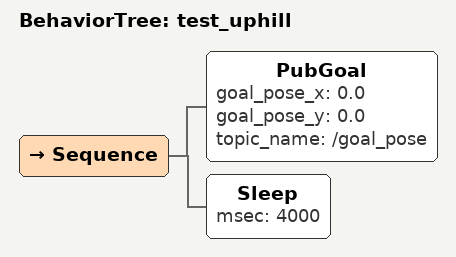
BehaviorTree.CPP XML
<?xml version="1.0" encoding="UTF-8"?>
<root BTCPP_format="4">
  <BehaviorTree ID="test_uphill">
    <Sequence>
      <PubGoal goal_pose_x="0.0"
               goal_pose_y="0.0"
               topic_name="/goal_pose"/>
      <Sleep msec="4000"/>
    </Sequence>
  </BehaviorTree>

</root>
